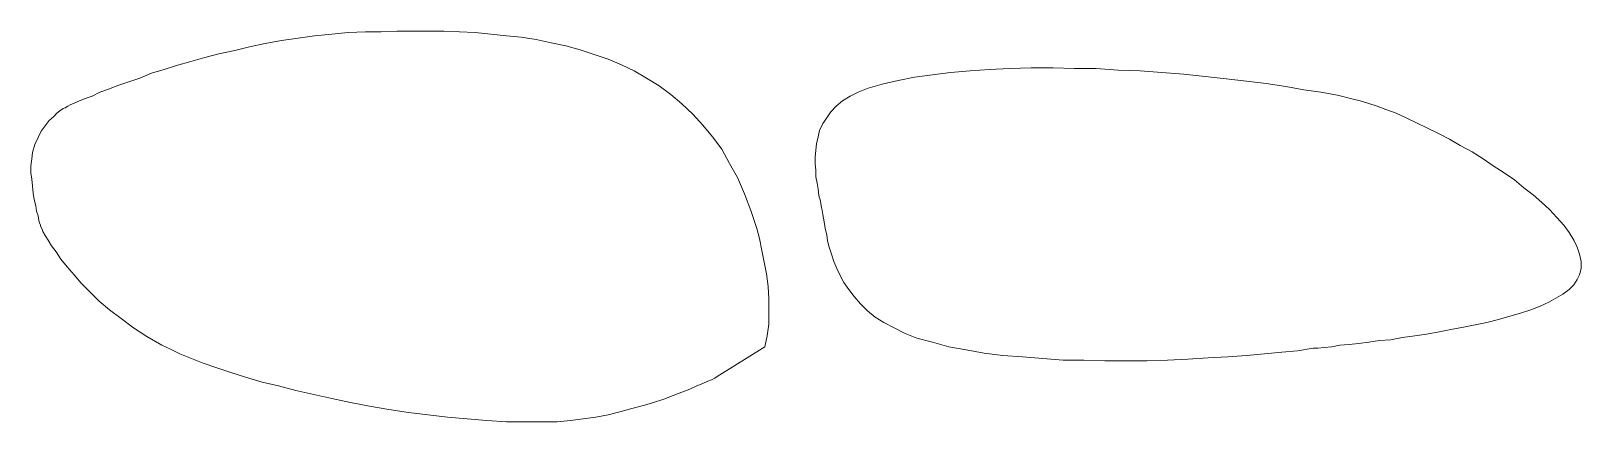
# Model space of a CAD drawing. Header units: millimetres. Extents: x -108 to 108, y -75 to 75.
# Drawn here: x -11.56 to 15.21, y 64.61 to 71.36 of the extents above; entities that cross this region are included whole.
import ezdxf

# ---------------------------------------------------------------- set-up
doc = ezdxf.new("R2010")
doc.units = ezdxf.units.MM
doc.header["$MEASUREMENT"] = 0
doc.layers.add('Layer 1', color=7, linetype='Continuous')

msp = doc.modelspace()

# ---------------------------------------------------------------- linework, layer by layer
at = {"layer": 'Layer 1', "lineweight": 9}
for points, knots in [([(1.1157, 65.9076), (1.1157, 65.9076), (1.1577, 66.0971), (1.1577, 66.0971), (1.1577, 66.0971), (1.1577, 66.0971), (1.1844, 66.3), (1.1844, 66.3), (1.1844, 66.3), (1.1844, 66.3), (1.1844, 66.5162), (1.1844, 66.5162), (1.1844, 66.5162), (1.1844, 66.5162), (1.1844, 66.7326), (1.1844, 66.7326), (1.1844, 66.7326), (1.1844, 66.7326), (1.1711, 66.9491), (1.1711, 66.9491), (1.1711, 66.9491), (1.1711, 66.9491), (1.1425, 67.1655), (1.1425, 67.1655), (1.1425, 67.1655), (1.1425, 67.1655), (1.1024, 67.3684), (1.1024, 67.3684), (1.1024, 67.3684), (1.1024, 67.3684), (1.0623, 67.5712), (1.0623, 67.5712), (1.0623, 67.5712), (1.0623, 67.5712), (1.0222, 67.7741), (1.0222, 67.7741), (1.0222, 67.7741), (1.0222, 67.7741), (0.9802, 67.9499), (0.9802, 67.9499), (0.9802, 67.9499), (0.9802, 67.9499), (0.9802, 67.9499), (0.9802, 67.9499), (0.9802, 67.9499), (0.9802, 67.9499), (0.9802, 67.9499), (0.9802, 67.9499), (0.9802, 67.9499), (0.9802, 67.9499), (0.8733, 68.261), (0.8733, 68.261), (0.8733, 68.261), (0.8733, 68.261), (0.7646, 68.545), (0.7646, 68.545), (0.7646, 68.545), (0.7646, 68.545), (0.6424, 68.8292), (0.6424, 68.8292), (0.6424, 68.8292), (0.6424, 68.8292), (0.5069, 69.0725), (0.5069, 69.0725), (0.5069, 69.0725), (0.5069, 69.0725), (0.3714, 69.316), (0.3714, 69.316), (0.3714, 69.316), (0.3714, 69.316), (0.2092, 69.5325), (0.2092, 69.5325), (0.2092, 69.5325), (0.2092, 69.5325), (0.0469, 69.7353), (0.0469, 69.7353), (0.0469, 69.7353), (0.0469, 69.7353), (-0.1286, 69.9247), (-0.1286, 69.9247), (-0.1286, 69.9247), (-0.1286, 69.9247), (-0.3176, 70.1004), (-0.3176, 70.1004), (-0.3176, 70.1004), (-0.3176, 70.1004), (-0.5065, 70.2627), (-0.5065, 70.2627), (-0.5065, 70.2627), (-0.5065, 70.2627), (-0.7088, 70.4115), (-0.7088, 70.4115), (-0.7088, 70.4115), (-0.7088, 70.4115), (-0.9264, 70.5468), (-0.9264, 70.5468), (-0.9264, 70.5468), (-0.9264, 70.5468), (-1.1421, 70.6684), (-1.1421, 70.6684), (-1.1421, 70.6684), (-1.1421, 70.6684), (-1.3596, 70.7766), (-1.3596, 70.7766), (-1.3596, 70.7766), (-1.3596, 70.7766), (-1.5887, 70.8713), (-1.5887, 70.8713), (-1.5887, 70.8713), (-1.5887, 70.8713), (-1.833, 70.9526), (-1.833, 70.9526), (-1.833, 70.9526), (-1.833, 70.9526), (-2.0753, 71.0337), (-2.0753, 71.0337), (-2.0753, 71.0337), (-2.0753, 71.0337), (-2.3196, 71.1013), (-2.3196, 71.1013), (-2.3196, 71.1013), (-2.3196, 71.1013), (-2.5754, 71.1555), (-2.5754, 71.1555), (-2.5754, 71.1555), (-2.5754, 71.1555), (-2.833, 71.2095), (-2.833, 71.2095), (-2.833, 71.2095), (-2.833, 71.2095), (-3.0907, 71.2501), (-3.0907, 71.2501), (-3.0907, 71.2501), (-3.0907, 71.2501), (-3.3464, 71.277), (-3.3464, 71.277), (-3.3464, 71.277), (-3.3464, 71.277), (-3.6174, 71.3041), (-3.6174, 71.3041), (-3.6174, 71.3041), (-3.6174, 71.3041), (-3.8885, 71.3313), (-3.8885, 71.3313), (-3.8885, 71.3313), (-3.8885, 71.3313), (-4.1595, 71.3448), (-4.1595, 71.3448), (-4.1595, 71.3448), (-4.1595, 71.3448), (-4.4286, 71.3584), (-4.4286, 71.3584), (-4.4286, 71.3584), (-4.4286, 71.3584), (-4.6996, 71.3584), (-4.6996, 71.3584), (-4.6996, 71.3584), (-4.6996, 71.3584), (-4.9706, 71.3584), (-4.9706, 71.3584), (-4.9706, 71.3584), (-4.9706, 71.3584), (-5.2397, 71.3584), (-5.2397, 71.3584), (-5.2397, 71.3584), (-5.2397, 71.3584), (-5.5107, 71.3448), (-5.5107, 71.3448), (-5.5107, 71.3448), (-5.5107, 71.3448), (-5.7817, 71.3448), (-5.7817, 71.3448), (-5.7817, 71.3448), (-5.7817, 71.3448), (-5.7817, 71.3448), (-5.7817, 71.3448), (-5.7817, 71.3448), (-5.7817, 71.3448), (-5.7817, 71.3448), (-5.7817, 71.3448), (-5.7817, 71.3448), (-5.7817, 71.3448), (-6.0795, 71.3313), (-6.0795, 71.3313), (-6.0795, 71.3313), (-6.0795, 71.3313), (-6.3638, 71.3041), (-6.3638, 71.3041), (-6.3638, 71.3041), (-6.3638, 71.3041), (-6.6616, 71.277), (-6.6616, 71.277), (-6.6616, 71.277), (-6.6616, 71.277), (-6.944, 71.2366), (-6.944, 71.2366), (-6.944, 71.2366), (-6.944, 71.2366), (-7.2284, 71.1959), (-7.2284, 71.1959), (-7.2284, 71.1959), (-7.2284, 71.1959), (-7.5128, 71.1419), (-7.5128, 71.1419), (-7.5128, 71.1419), (-7.5128, 71.1419), (-7.7838, 71.0877), (-7.7838, 71.0877), (-7.7838, 71.0877), (-7.7838, 71.0877), (-8.0395, 71.0202), (-8.0395, 71.0202), (-8.0395, 71.0202), (-8.0395, 71.0202), (-8.3105, 70.966), (-8.3105, 70.966), (-8.3105, 70.966), (-8.3105, 70.966), (-8.5548, 70.8984), (-8.5548, 70.8984), (-8.5548, 70.8984), (-8.5548, 70.8984), (-8.7972, 70.8308), (-8.7972, 70.8308), (-8.7972, 70.8308), (-8.7972, 70.8308), (-9.0415, 70.7631), (-9.0415, 70.7631), (-9.0415, 70.7631), (-9.0415, 70.7631), (-9.2572, 70.6955), (-9.2572, 70.6955), (-9.2572, 70.6955), (-9.2572, 70.6955), (-9.4747, 70.628), (-9.4747, 70.628), (-9.4747, 70.628), (-9.4747, 70.628), (-9.6771, 70.5468), (-9.6771, 70.5468), (-9.6771, 70.5468), (-9.6771, 70.5468), (-9.866, 70.4791), (-9.866, 70.4791), (-9.866, 70.4791), (-9.866, 70.4791), (-10.0416, 70.4251), (-10.0416, 70.4251), (-10.0416, 70.4251), (-10.0416, 70.4251), (-10.2172, 70.3573), (-10.2172, 70.3573), (-10.2172, 70.3573), (-10.2172, 70.3573), (-10.366, 70.3033), (-10.366, 70.3033), (-10.366, 70.3033), (-10.366, 70.3033), (-10.5015, 70.2357), (-10.5015, 70.2357), (-10.5015, 70.2357), (-10.5015, 70.2357), (-10.6237, 70.1951), (-10.6237, 70.1951), (-10.6237, 70.1951), (-10.6237, 70.1951), (-10.7191, 70.1544), (-10.7191, 70.1544), (-10.7191, 70.1544), (-10.7191, 70.1544), (-10.8126, 70.114), (-10.8126, 70.114), (-10.8126, 70.114), (-10.8126, 70.114), (-10.8813, 70.0869), (-10.8813, 70.0869), (-10.8813, 70.0869), (-10.8813, 70.0869), (-10.9214, 70.0598), (-10.9214, 70.0598), (-10.9214, 70.0598), (-10.9214, 70.0598), (-10.9481, 70.0462), (-10.9481, 70.0462), (-10.9481, 70.0462), (-10.9481, 70.0462), (-10.9615, 70.0329), (-10.9615, 70.0329), (-10.9615, 70.0329), (-10.9615, 70.0329), (-10.9615, 70.0329), (-10.9615, 70.0329), (-10.9615, 70.0329), (-10.9615, 70.0329), (-10.9615, 70.0329), (-10.9615, 70.0329), (-10.9615, 70.0329), (-10.9615, 70.0329), (-10.9749, 70.0329), (-10.9749, 70.0329), (-10.9749, 70.0329), (-10.9749, 70.0329), (-11.0016, 70.0193), (-11.0016, 70.0193), (-11.0016, 70.0193), (-11.0016, 70.0193), (-11.0569, 69.9787), (-11.0569, 69.9787), (-11.0569, 69.9787), (-11.0569, 69.9787), (-11.1104, 69.9382), (-11.1104, 69.9382), (-11.1104, 69.9382), (-11.1104, 69.9382), (-11.1638, 69.884), (-11.1638, 69.884), (-11.1638, 69.884), (-11.1638, 69.884), (-11.2459, 69.8164), (-11.2459, 69.8164), (-11.2459, 69.8164), (-11.2459, 69.8164), (-11.3127, 69.7218), (-11.3127, 69.7218), (-11.3127, 69.7218), (-11.3127, 69.7218), (-11.3814, 69.6271), (-11.3814, 69.6271), (-11.3814, 69.6271), (-11.3814, 69.6271), (-11.4348, 69.5189), (-11.4348, 69.5189), (-11.4348, 69.5189), (-11.4348, 69.5189), (-11.4883, 69.3971), (-11.4883, 69.3971), (-11.4883, 69.3971), (-11.4883, 69.3971), (-11.5302, 69.2618), (-11.5302, 69.2618), (-11.5302, 69.2618), (-11.5302, 69.2618), (-11.5302, 69.2618), (-11.5302, 69.2618), (-11.5302, 69.2618), (-11.5302, 69.2618), (-11.5436, 69.1536), (-11.5436, 69.1536), (-11.5436, 69.1536), (-11.5436, 69.1536), (-11.557, 69.032), (-11.557, 69.032), (-11.557, 69.032), (-11.557, 69.032), (-11.557, 68.9103), (-11.557, 68.9103), (-11.557, 68.9103), (-11.557, 68.9103), (-11.5436, 68.8021), (-11.5436, 68.8021), (-11.5436, 68.8021), (-11.5436, 68.8021), (-11.5302, 68.6803), (-11.5302, 68.6803), (-11.5302, 68.6803), (-11.5302, 68.6803), (-11.5169, 68.5585), (-11.5169, 68.5585), (-11.5169, 68.5585), (-11.5169, 68.5585), (-11.5035, 68.4503), (-11.5035, 68.4503), (-11.5035, 68.4503), (-11.5035, 68.4503), (-11.4749, 68.3421), (-11.4749, 68.3421), (-11.4749, 68.3421), (-11.4749, 68.3421), (-11.4615, 68.2474), (-11.4615, 68.2474), (-11.4615, 68.2474), (-11.4615, 68.2474), (-11.4348, 68.1663), (-11.4348, 68.1663), (-11.4348, 68.1663), (-11.4348, 68.1663), (-11.4215, 68.0852), (-11.4215, 68.0852), (-11.4215, 68.0852), (-11.4215, 68.0852), (-11.4081, 68.0446), (-11.4081, 68.0446), (-11.4081, 68.0446), (-11.4081, 68.0446), (-11.3947, 68.0041), (-11.3947, 68.0041), (-11.3947, 68.0041), (-11.3947, 68.0041), (-11.3947, 67.9905), (-11.3947, 67.9905), (-11.3947, 67.9905), (-11.3947, 67.9905), (-11.3947, 67.9905), (-11.3947, 67.9905), (-11.3947, 67.9905), (-11.3947, 67.9905), (-11.3947, 67.9905), (-11.3947, 67.9905), (-11.3947, 67.9905), (-11.3947, 67.9905), (-11.3947, 67.9905), (-11.3947, 67.9905), (-11.3947, 67.9905), (-11.3947, 67.9905), (-11.368, 67.9499), (-11.368, 67.9499), (-11.368, 67.9499), (-11.368, 67.9499), (-11.3547, 67.8959), (-11.3547, 67.8959), (-11.3547, 67.8959), (-11.3547, 67.8959), (-11.3127, 67.8281), (-11.3127, 67.8281), (-11.3127, 67.8281), (-11.3127, 67.8281), (-11.2592, 67.747), (-11.2592, 67.747), (-11.2592, 67.747), (-11.2592, 67.747), (-11.2058, 67.6524), (-11.2058, 67.6524), (-11.2058, 67.6524), (-11.2058, 67.6524), (-11.1237, 67.5441), (-11.1237, 67.5441), (-11.1237, 67.5441), (-11.1237, 67.5441), (-11.0436, 67.4224), (-11.0436, 67.4224), (-11.0436, 67.4224), (-11.0436, 67.4224), (-10.9348, 67.2872), (-10.9348, 67.2872), (-10.9348, 67.2872), (-10.9348, 67.2872), (-10.8126, 67.1519), (-10.8126, 67.1519), (-10.8126, 67.1519), (-10.8126, 67.1519), (-10.6905, 67.0033), (-10.6905, 67.0033), (-10.6905, 67.0033), (-10.6905, 67.0033), (-10.5416, 66.8544), (-10.5416, 66.8544), (-10.5416, 66.8544), (-10.5416, 66.8544), (-10.3794, 66.6922), (-10.3794, 66.6922), (-10.3794, 66.6922), (-10.3794, 66.6922), (-10.2038, 66.5433), (-10.2038, 66.5433), (-10.2038, 66.5433), (-10.2038, 66.5433), (-10.0015, 66.3946), (-10.0015, 66.3946), (-10.0015, 66.3946), (-10.0015, 66.3946), (-9.7858, 66.2322), (-9.7858, 66.2322), (-9.7858, 66.2322), (-9.7858, 66.2322), (-9.5549, 66.0835), (-9.5549, 66.0835), (-9.5549, 66.0835), (-9.5549, 66.0835), (-9.2973, 65.9347), (-9.2973, 65.9347), (-9.2973, 65.9347), (-9.2973, 65.9347), (-9.2973, 65.9347), (-9.2973, 65.9347), (-9.2973, 65.9347), (-9.2973, 65.9347), (-9.1484, 65.8671), (-9.1484, 65.8671), (-9.1484, 65.8671), (-9.1484, 65.8671), (-8.9862, 65.786), (-8.9862, 65.786), (-8.9862, 65.786), (-8.9862, 65.786), (-8.7839, 65.7047), (-8.7839, 65.7047), (-8.7839, 65.7047), (-8.7839, 65.7047), (-8.5816, 65.6236), (-8.5816, 65.6236), (-8.5816, 65.6236), (-8.5816, 65.6236), (-8.3506, 65.5425), (-8.3506, 65.5425), (-8.3506, 65.5425), (-8.3506, 65.5425), (-8.1082, 65.4613), (-8.1082, 65.4613), (-8.1082, 65.4613), (-8.1082, 65.4613), (-7.8506, 65.3802), (-7.8506, 65.3802), (-7.8506, 65.3802), (-7.8506, 65.3802), (-7.5662, 65.2989), (-7.5662, 65.2989), (-7.5662, 65.2989), (-7.5662, 65.2989), (-7.2837, 65.2314), (-7.2837, 65.2314), (-7.2837, 65.2314), (-7.2837, 65.2314), (-6.986, 65.1503), (-6.986, 65.1503), (-6.986, 65.1503), (-6.986, 65.1503), (-6.6749, 65.0827), (-6.6749, 65.0827), (-6.6749, 65.0827), (-6.6749, 65.0827), (-6.3638, 65.0149), (-6.3638, 65.0149), (-6.3638, 65.0149), (-6.3638, 65.0149), (-6.0394, 64.9474), (-6.0394, 64.9474), (-6.0394, 64.9474), (-6.0394, 64.9474), (-5.713, 64.8798), (-5.713, 64.8798), (-5.713, 64.8798), (-5.713, 64.8798), (-5.3752, 64.8256), (-5.3752, 64.8256), (-5.3752, 64.8256), (-5.3752, 64.8256), (-5.0374, 64.7716), (-5.0374, 64.7716), (-5.0374, 64.7716), (-5.0374, 64.7716), (-4.6996, 64.731), (-4.6996, 64.731), (-4.6996, 64.731), (-4.6996, 64.731), (-4.3618, 64.6903), (-4.3618, 64.6903), (-4.3618, 64.6903), (-4.3618, 64.6903), (-4.024, 64.6634), (-4.024, 64.6634), (-4.024, 64.6634), (-4.024, 64.6634), (-3.6842, 64.6363), (-3.6842, 64.6363), (-3.6842, 64.6363), (-3.6842, 64.6363), (-3.3464, 64.6092), (-3.3464, 64.6092), (-3.3464, 64.6092), (-3.3464, 64.6092), (-3.022, 64.6092), (-3.022, 64.6092), (-3.022, 64.6092), (-3.022, 64.6092), (-2.6975, 64.6092), (-2.6975, 64.6092), (-2.6975, 64.6092), (-2.6975, 64.6092), (-2.6975, 64.6092), (-2.6975, 64.6092), (-2.6975, 64.6092), (-2.6975, 64.6092), (-2.6975, 64.6092), (-2.6975, 64.6092), (-2.6975, 64.6092), (-2.6975, 64.6092), (-2.4685, 64.6092), (-2.4685, 64.6092), (-2.4685, 64.6092), (-2.4685, 64.6092), (-2.2376, 64.6363), (-2.2376, 64.6363), (-2.2376, 64.6363), (-2.2376, 64.6363), (-2.0219, 64.6634), (-2.0219, 64.6634), (-2.0219, 64.6634), (-2.0219, 64.6634), (-1.8043, 64.6903), (-1.8043, 64.6903), (-1.8043, 64.6903), (-1.8043, 64.6903), (-1.5887, 64.731), (-1.5887, 64.731), (-1.5887, 64.731), (-1.5887, 64.731), (-1.3864, 64.7852), (-1.3864, 64.7852), (-1.3864, 64.7852), (-1.3864, 64.7852), (-1.1821, 64.8392), (-1.1821, 64.8392), (-1.1821, 64.8392), (-1.1821, 64.8392), (-0.9798, 64.8932), (-0.9798, 64.8932), (-0.9798, 64.8932), (-0.9798, 64.8932), (-0.8043, 64.9474), (-0.8043, 64.9474), (-0.8043, 64.9474), (-0.8043, 64.9474), (-0.6287, 65.0014), (-0.6287, 65.0014), (-0.6287, 65.0014), (-0.6287, 65.0014), (-0.4664, 65.0691), (-0.4664, 65.0691), (-0.4664, 65.0691), (-0.4664, 65.0691), (-0.3176, 65.1232), (-0.3176, 65.1232), (-0.3176, 65.1232), (-0.3176, 65.1232), (-0.1821, 65.1774), (-0.1821, 65.1774), (-0.1821, 65.1774), (-0.1821, 65.1774), (-0.0599, 65.2314), (-0.0599, 65.2314), (-0.0599, 65.2314), (-0.0599, 65.2314), (0.0469, 65.272), (0.0469, 65.272), (0.0469, 65.272), (0.0469, 65.272), (0.129, 65.3125), (0.129, 65.3125), (0.129, 65.3125), (0.129, 65.3125), (0.1958, 65.3396), (0.1958, 65.3396), (0.1958, 65.3396), (0.1958, 65.3396), (0.2512, 65.3667), (0.2512, 65.3667), (0.2512, 65.3667), (0.2512, 65.3667), (0.2912, 65.3938), (0.2912, 65.3938), (0.2912, 65.3938), (0.2912, 65.3938), (0.2912, 65.3938), (0.2912, 65.3938), (0.2912, 65.3938), (0.2912, 65.3938), (1.1157, 65.9076), (1.1157, 65.9076), (1.1157, 65.9076), (1.1157, 65.9076), (1.1157, 65.9076), (1.1157, 65.9076)], [0, 0, 0, 0, 0.0059172, 0.0059172, 0.0059172, 0.0059172, 0.0118343, 0.0118343, 0.0118343, 0.0118343, 0.0177515, 0.0177515, 0.0177515, 0.0177515, 0.0236686, 0.0236686, 0.0236686, 0.0236686, 0.0295858, 0.0295858, 0.0295858, 0.0295858, 0.035503, 0.035503, 0.035503, 0.035503, 0.0414201, 0.0414201, 0.0414201, 0.0414201, 0.0473373, 0.0473373, 0.0473373, 0.0473373, 0.0532544, 0.0532544, 0.0532544, 0.0532544, 0.0591716, 0.0591716, 0.0591716, 0.0591716, 0.0650888, 0.0650888, 0.0650888, 0.0650888, 0.0710059, 0.0710059, 0.0710059, 0.0710059, 0.0769231, 0.0769231, 0.0769231, 0.0769231, 0.0828402, 0.0828402, 0.0828402, 0.0828402, 0.0887574, 0.0887574, 0.0887574, 0.0887574, 0.0946746, 0.0946746, 0.0946746, 0.0946746, 0.1005917, 0.1005917, 0.1005917, 0.1005917, 0.1065089, 0.1065089, 0.1065089, 0.1065089, 0.112426, 0.112426, 0.112426, 0.112426, 0.1183432, 0.1183432, 0.1183432, 0.1183432, 0.1242604, 0.1242604, 0.1242604, 0.1242604, 0.1301775, 0.1301775, 0.1301775, 0.1301775, 0.1360947, 0.1360947, 0.1360947, 0.1360947, 0.1420118, 0.1420118, 0.1420118, 0.1420118, 0.147929, 0.147929, 0.147929, 0.147929, 0.1538462, 0.1538462, 0.1538462, 0.1538462, 0.1597633, 0.1597633, 0.1597633, 0.1597633, 0.1656805, 0.1656805, 0.1656805, 0.1656805, 0.1715976, 0.1715976, 0.1715976, 0.1715976, 0.1775148, 0.1775148, 0.1775148, 0.1775148, 0.183432, 0.183432, 0.183432, 0.183432, 0.1893491, 0.1893491, 0.1893491, 0.1893491, 0.1952663, 0.1952663, 0.1952663, 0.1952663, 0.2011834, 0.2011834, 0.2011834, 0.2011834, 0.2071006, 0.2071006, 0.2071006, 0.2071006, 0.2130178, 0.2130178, 0.2130178, 0.2130178, 0.2189349, 0.2189349, 0.2189349, 0.2189349, 0.2248521, 0.2248521, 0.2248521, 0.2248521, 0.2307692, 0.2307692, 0.2307692, 0.2307692, 0.2366864, 0.2366864, 0.2366864, 0.2366864, 0.2426036, 0.2426036, 0.2426036, 0.2426036, 0.2485207, 0.2485207, 0.2485207, 0.2485207, 0.2544379, 0.2544379, 0.2544379, 0.2544379, 0.260355, 0.260355, 0.260355, 0.260355, 0.2662722, 0.2662722, 0.2662722, 0.2662722, 0.2721893, 0.2721893, 0.2721893, 0.2721893, 0.2781065, 0.2781065, 0.2781065, 0.2781065, 0.2840237, 0.2840237, 0.2840237, 0.2840237, 0.2899408, 0.2899408, 0.2899408, 0.2899408, 0.295858, 0.295858, 0.295858, 0.295858, 0.3017751, 0.3017751, 0.3017751, 0.3017751, 0.3076923, 0.3076923, 0.3076923, 0.3076923, 0.3136095, 0.3136095, 0.3136095, 0.3136095, 0.3195266, 0.3195266, 0.3195266, 0.3195266, 0.3254438, 0.3254438, 0.3254438, 0.3254438, 0.3313609, 0.3313609, 0.3313609, 0.3313609, 0.3372781, 0.3372781, 0.3372781, 0.3372781, 0.3431953, 0.3431953, 0.3431953, 0.3431953, 0.3491124, 0.3491124, 0.3491124, 0.3491124, 0.3550296, 0.3550296, 0.3550296, 0.3550296, 0.3609467, 0.3609467, 0.3609467, 0.3609467, 0.3668639, 0.3668639, 0.3668639, 0.3668639, 0.3727811, 0.3727811, 0.3727811, 0.3727811, 0.3786982, 0.3786982, 0.3786982, 0.3786982, 0.3846154, 0.3846154, 0.3846154, 0.3846154, 0.3905325, 0.3905325, 0.3905325, 0.3905325, 0.3964497, 0.3964497, 0.3964497, 0.3964497, 0.4023669, 0.4023669, 0.4023669, 0.4023669, 0.408284, 0.408284, 0.408284, 0.408284, 0.4142012, 0.4142012, 0.4142012, 0.4142012, 0.4201183, 0.4201183, 0.4201183, 0.4201183, 0.4260355, 0.4260355, 0.4260355, 0.4260355, 0.4319527, 0.4319527, 0.4319527, 0.4319527, 0.4378698, 0.4378698, 0.4378698, 0.4378698, 0.443787, 0.443787, 0.443787, 0.443787, 0.4497041, 0.4497041, 0.4497041, 0.4497041, 0.4556213, 0.4556213, 0.4556213, 0.4556213, 0.4615385, 0.4615385, 0.4615385, 0.4615385, 0.4674556, 0.4674556, 0.4674556, 0.4674556, 0.4733728, 0.4733728, 0.4733728, 0.4733728, 0.4792899, 0.4792899, 0.4792899, 0.4792899, 0.4852071, 0.4852071, 0.4852071, 0.4852071, 0.4911243, 0.4911243, 0.4911243, 0.4911243, 0.4970414, 0.4970414, 0.4970414, 0.4970414, 0.5029586, 0.5029586, 0.5029586, 0.5029586, 0.5088757, 0.5088757, 0.5088757, 0.5088757, 0.5147929, 0.5147929, 0.5147929, 0.5147929, 0.5207101, 0.5207101, 0.5207101, 0.5207101, 0.5266272, 0.5266272, 0.5266272, 0.5266272, 0.5325444, 0.5325444, 0.5325444, 0.5325444, 0.5384615, 0.5384615, 0.5384615, 0.5384615, 0.5443787, 0.5443787, 0.5443787, 0.5443787, 0.5502959, 0.5502959, 0.5502959, 0.5502959, 0.556213, 0.556213, 0.556213, 0.556213, 0.5621302, 0.5621302, 0.5621302, 0.5621302, 0.5680473, 0.5680473, 0.5680473, 0.5680473, 0.5739645, 0.5739645, 0.5739645, 0.5739645, 0.5798817, 0.5798817, 0.5798817, 0.5798817, 0.5857988, 0.5857988, 0.5857988, 0.5857988, 0.591716, 0.591716, 0.591716, 0.591716, 0.5976331, 0.5976331, 0.5976331, 0.5976331, 0.6035503, 0.6035503, 0.6035503, 0.6035503, 0.6094675, 0.6094675, 0.6094675, 0.6094675, 0.6153846, 0.6153846, 0.6153846, 0.6153846, 0.6213018, 0.6213018, 0.6213018, 0.6213018, 0.6272189, 0.6272189, 0.6272189, 0.6272189, 0.6331361, 0.6331361, 0.6331361, 0.6331361, 0.6390533, 0.6390533, 0.6390533, 0.6390533, 0.6449704, 0.6449704, 0.6449704, 0.6449704, 0.6508876, 0.6508876, 0.6508876, 0.6508876, 0.6568047, 0.6568047, 0.6568047, 0.6568047, 0.6627219, 0.6627219, 0.6627219, 0.6627219, 0.6686391, 0.6686391, 0.6686391, 0.6686391, 0.6745562, 0.6745562, 0.6745562, 0.6745562, 0.6804734, 0.6804734, 0.6804734, 0.6804734, 0.6863905, 0.6863905, 0.6863905, 0.6863905, 0.6923077, 0.6923077, 0.6923077, 0.6923077, 0.6982249, 0.6982249, 0.6982249, 0.6982249, 0.704142, 0.704142, 0.704142, 0.704142, 0.7100592, 0.7100592, 0.7100592, 0.7100592, 0.7159763, 0.7159763, 0.7159763, 0.7159763, 0.7218935, 0.7218935, 0.7218935, 0.7218935, 0.7278107, 0.7278107, 0.7278107, 0.7278107, 0.7337278, 0.7337278, 0.7337278, 0.7337278, 0.739645, 0.739645, 0.739645, 0.739645, 0.7455621, 0.7455621, 0.7455621, 0.7455621, 0.7514793, 0.7514793, 0.7514793, 0.7514793, 0.7573964, 0.7573964, 0.7573964, 0.7573964, 0.7633136, 0.7633136, 0.7633136, 0.7633136, 0.7692308, 0.7692308, 0.7692308, 0.7692308, 0.7751479, 0.7751479, 0.7751479, 0.7751479, 0.7810651, 0.7810651, 0.7810651, 0.7810651, 0.7869822, 0.7869822, 0.7869822, 0.7869822, 0.7928994, 0.7928994, 0.7928994, 0.7928994, 0.7988166, 0.7988166, 0.7988166, 0.7988166, 0.8047337, 0.8047337, 0.8047337, 0.8047337, 0.8106509, 0.8106509, 0.8106509, 0.8106509, 0.816568, 0.816568, 0.816568, 0.816568, 0.8224852, 0.8224852, 0.8224852, 0.8224852, 0.8284024, 0.8284024, 0.8284024, 0.8284024, 0.8343195, 0.8343195, 0.8343195, 0.8343195, 0.8402367, 0.8402367, 0.8402367, 0.8402367, 0.8461538, 0.8461538, 0.8461538, 0.8461538, 0.852071, 0.852071, 0.852071, 0.852071, 0.8579882, 0.8579882, 0.8579882, 0.8579882, 0.8639053, 0.8639053, 0.8639053, 0.8639053, 0.8698225, 0.8698225, 0.8698225, 0.8698225, 0.8757396, 0.8757396, 0.8757396, 0.8757396, 0.8816568, 0.8816568, 0.8816568, 0.8816568, 0.887574, 0.887574, 0.887574, 0.887574, 0.8934911, 0.8934911, 0.8934911, 0.8934911, 0.8994083, 0.8994083, 0.8994083, 0.8994083, 0.9053254, 0.9053254, 0.9053254, 0.9053254, 0.9112426, 0.9112426, 0.9112426, 0.9112426, 0.9171598, 0.9171598, 0.9171598, 0.9171598, 0.9230769, 0.9230769, 0.9230769, 0.9230769, 0.9289941, 0.9289941, 0.9289941, 0.9289941, 0.9349112, 0.9349112, 0.9349112, 0.9349112, 0.9408284, 0.9408284, 0.9408284, 0.9408284, 0.9467456, 0.9467456, 0.9467456, 0.9467456, 0.9526627, 0.9526627, 0.9526627, 0.9526627, 0.9585799, 0.9585799, 0.9585799, 0.9585799, 0.964497, 0.964497, 0.964497, 0.964497, 0.9704142, 0.9704142, 0.9704142, 0.9704142, 0.9763314, 0.9763314, 0.9763314, 0.9763314, 0.9822485, 0.9822485, 0.9822485, 0.9822485, 0.9881657, 0.9881657, 0.9881657, 0.9881657, 1, 1, 1, 1]), ([(11.273, 70.1815), (11.273, 70.1815), (11.0039, 70.2491), (11.0039, 70.2491), (11.0039, 70.2491), (11.0039, 70.2491), (10.7195, 70.3033), (10.7195, 70.3033), (10.7195, 70.3033), (10.7195, 70.3033), (10.4218, 70.344), (10.4218, 70.344), (10.4218, 70.344), (10.4218, 70.344), (10.1107, 70.398), (10.1107, 70.398), (10.1107, 70.398), (10.1107, 70.398), (9.7729, 70.452), (9.7729, 70.452), (9.7729, 70.452), (9.7729, 70.452), (9.4351, 70.4926), (9.4351, 70.4926), (9.4351, 70.4926), (9.4351, 70.4926), (9.082, 70.5333), (9.082, 70.5333), (9.082, 70.5333), (9.082, 70.5333), (8.7174, 70.5738), (8.7174, 70.5738), (8.7174, 70.5738), (8.7174, 70.5738), (8.3529, 70.6144), (8.3529, 70.6144), (8.3529, 70.6144), (8.3529, 70.6144), (7.9731, 70.6415), (7.9731, 70.6415), (7.9731, 70.6415), (7.9731, 70.6415), (7.5952, 70.6684), (7.5952, 70.6684), (7.5952, 70.6684), (7.5952, 70.6684), (7.2154, 70.682), (7.2154, 70.682), (7.2154, 70.682), (7.2154, 70.682), (6.8375, 70.7091), (6.8375, 70.7091), (6.8375, 70.7091), (6.8375, 70.7091), (6.4577, 70.7091), (6.4577, 70.7091), (6.4577, 70.7091), (6.4577, 70.7091), (6.0932, 70.7226), (6.0932, 70.7226), (6.0932, 70.7226), (6.0932, 70.7226), (5.7153, 70.7226), (5.7153, 70.7226), (5.7153, 70.7226), (5.7153, 70.7226), (5.3489, 70.7091), (5.3489, 70.7091), (5.3489, 70.7091), (5.3489, 70.7091), (4.9977, 70.6955), (4.9977, 70.6955), (4.9977, 70.6955), (4.9977, 70.6955), (4.6599, 70.6684), (4.6599, 70.6684), (4.6599, 70.6684), (4.6599, 70.6684), (4.3221, 70.6415), (4.3221, 70.6415), (4.3221, 70.6415), (4.3221, 70.6415), (4.011, 70.6009), (4.011, 70.6009), (4.011, 70.6009), (4.011, 70.6009), (3.6999, 70.5602), (3.6999, 70.5602), (3.6999, 70.5602), (3.6999, 70.5602), (3.4155, 70.5062), (3.4155, 70.5062), (3.4155, 70.5062), (3.4155, 70.5062), (3.1445, 70.4386), (3.1445, 70.4386), (3.1445, 70.4386), (3.1445, 70.4386), (2.9021, 70.3709), (2.9021, 70.3709), (2.9021, 70.3709), (2.9021, 70.3709), (2.9021, 70.3709), (2.9021, 70.3709), (2.9021, 70.3709), (2.9021, 70.3709), (2.7265, 70.3033), (2.7265, 70.3033), (2.7265, 70.3033), (2.7265, 70.3033), (2.591, 70.2357), (2.591, 70.2357), (2.591, 70.2357), (2.591, 70.2357), (2.4555, 70.1544), (2.4555, 70.1544), (2.4555, 70.1544), (2.4555, 70.1544), (2.3467, 70.0598), (2.3467, 70.0598), (2.3467, 70.0598), (2.3467, 70.0598), (2.2532, 69.9651), (2.2532, 69.9651), (2.2532, 69.9651), (2.2532, 69.9651), (2.1845, 69.8569), (2.1845, 69.8569), (2.1845, 69.8569), (2.1845, 69.8569), (2.1177, 69.7622), (2.1177, 69.7622), (2.1177, 69.7622), (2.1177, 69.7622), (2.0624, 69.6407), (2.0624, 69.6407), (2.0624, 69.6407), (2.0624, 69.6407), (2.0356, 69.5325), (2.0356, 69.5325), (2.0356, 69.5325), (2.0356, 69.5325), (2.0089, 69.4107), (2.0089, 69.4107), (2.0089, 69.4107), (2.0089, 69.4107), (1.9956, 69.3025), (1.9956, 69.3025), (1.9956, 69.3025), (1.9956, 69.3025), (1.9822, 69.1807), (1.9822, 69.1807), (1.9822, 69.1807), (1.9822, 69.1807), (1.9822, 69.0725), (1.9822, 69.0725), (1.9822, 69.0725), (1.9822, 69.0725), (1.9956, 68.9507), (1.9956, 68.9507), (1.9956, 68.9507), (1.9956, 68.9507), (1.9956, 68.8425), (1.9956, 68.8425), (1.9956, 68.8425), (1.9956, 68.8425), (2.0223, 68.7343), (2.0223, 68.7343), (2.0223, 68.7343), (2.0223, 68.7343), (2.0356, 68.6263), (2.0356, 68.6263), (2.0356, 68.6263), (2.0356, 68.6263), (2.049, 68.5181), (2.049, 68.5181), (2.049, 68.5181), (2.049, 68.5181), (2.0757, 68.4234), (2.0757, 68.4234), (2.0757, 68.4234), (2.0757, 68.4234), (2.0891, 68.3421), (2.0891, 68.3421), (2.0891, 68.3421), (2.0891, 68.3421), (2.1044, 68.261), (2.1044, 68.261), (2.1044, 68.261), (2.1044, 68.261), (2.1177, 68.1934), (2.1177, 68.1934), (2.1177, 68.1934), (2.1177, 68.1934), (2.1177, 68.1934), (2.1177, 68.1934), (2.1177, 68.1934), (2.1177, 68.1934), (2.1177, 68.1934), (2.1177, 68.1934), (2.1177, 68.1934), (2.1177, 68.1934), (2.1311, 68.1257), (2.1311, 68.1257), (2.1311, 68.1257), (2.1311, 68.1257), (2.1444, 68.031), (2.1444, 68.031), (2.1444, 68.031), (2.1444, 68.031), (2.1578, 67.9499), (2.1578, 67.9499), (2.1578, 67.9499), (2.1578, 67.9499), (2.1845, 67.8417), (2.1845, 67.8417), (2.1845, 67.8417), (2.1845, 67.8417), (2.1979, 67.7335), (2.1979, 67.7335), (2.1979, 67.7335), (2.1979, 67.7335), (2.2246, 67.6253), (2.2246, 67.6253), (2.2246, 67.6253), (2.2246, 67.6253), (2.2666, 67.5037), (2.2666, 67.5037), (2.2666, 67.5037), (2.2666, 67.5037), (2.3067, 67.3819), (2.3067, 67.3819), (2.3067, 67.3819), (2.3067, 67.3819), (2.3601, 67.2601), (2.3601, 67.2601), (2.3601, 67.2601), (2.3601, 67.2601), (2.4154, 67.1384), (2.4154, 67.1384), (2.4154, 67.1384), (2.4154, 67.1384), (2.4822, 67.0166), (2.4822, 67.0166), (2.4822, 67.0166), (2.4822, 67.0166), (2.5643, 66.895), (2.5643, 66.895), (2.5643, 66.895), (2.5643, 66.895), (2.6578, 66.7733), (2.6578, 66.7733), (2.6578, 66.7733), (2.6578, 66.7733), (2.7666, 66.6515), (2.7666, 66.6515), (2.7666, 66.6515), (2.7666, 66.6515), (2.8888, 66.5297), (2.8888, 66.5297), (2.8888, 66.5297), (2.8888, 66.5297), (3.0224, 66.4215), (3.0224, 66.4215), (3.0224, 66.4215), (3.0224, 66.4215), (3.1712, 66.3269), (3.1712, 66.3269), (3.1712, 66.3269), (3.1712, 66.3269), (3.3487, 66.2322), (3.3487, 66.2322), (3.3487, 66.2322), (3.3487, 66.2322), (3.5377, 66.1375), (3.5377, 66.1375), (3.5377, 66.1375), (3.5377, 66.1375), (3.74, 66.0564), (3.74, 66.0564), (3.74, 66.0564), (3.74, 66.0564), (3.74, 66.0564), (3.74, 66.0564), (3.74, 66.0564), (3.74, 66.0564), (4.011, 65.9889), (4.011, 65.9889), (4.011, 65.9889), (4.011, 65.9889), (4.2954, 65.9076), (4.2954, 65.9076), (4.2954, 65.9076), (4.2954, 65.9076), (4.5931, 65.8536), (4.5931, 65.8536), (4.5931, 65.8536), (4.5931, 65.8536), (4.9042, 65.7995), (4.9042, 65.7995), (4.9042, 65.7995), (4.9042, 65.7995), (5.2286, 65.7589), (5.2286, 65.7589), (5.2286, 65.7589), (5.2286, 65.7589), (5.5664, 65.7318), (5.5664, 65.7318), (5.5664, 65.7318), (5.5664, 65.7318), (5.9176, 65.7047), (5.9176, 65.7047), (5.9176, 65.7047), (5.9176, 65.7047), (6.2688, 65.6778), (6.2688, 65.6778), (6.2688, 65.6778), (6.2688, 65.6778), (6.6219, 65.6778), (6.6219, 65.6778), (6.6219, 65.6778), (6.6219, 65.6778), (6.9864, 65.6642), (6.9864, 65.6642), (6.9864, 65.6642), (6.9864, 65.6642), (7.3509, 65.6642), (7.3509, 65.6642), (7.3509, 65.6642), (7.3509, 65.6642), (7.7174, 65.6642), (7.7174, 65.6642), (7.7174, 65.6642), (7.7174, 65.6642), (8.0685, 65.6778), (8.0685, 65.6778), (8.0685, 65.6778), (8.0685, 65.6778), (8.4197, 65.6913), (8.4197, 65.6913), (8.4197, 65.6913), (8.4197, 65.6913), (8.7709, 65.7182), (8.7709, 65.7182), (8.7709, 65.7182), (8.7709, 65.7182), (9.1087, 65.7318), (9.1087, 65.7318), (9.1087, 65.7318), (9.1087, 65.7318), (9.4351, 65.7589), (9.4351, 65.7589), (9.4351, 65.7589), (9.4351, 65.7589), (9.7461, 65.786), (9.7461, 65.786), (9.7461, 65.786), (9.7461, 65.786), (10.042, 65.8129), (10.042, 65.8129), (10.042, 65.8129), (10.042, 65.8129), (10.313, 65.84), (10.313, 65.84), (10.313, 65.84), (10.313, 65.84), (10.584, 65.8807), (10.584, 65.8807), (10.584, 65.8807), (10.584, 65.8807), (10.584, 65.8807), (10.584, 65.8807), (10.584, 65.8807), (10.584, 65.8807), (10.6642, 65.8807), (10.6642, 65.8807), (10.6642, 65.8807), (10.6642, 65.8807), (10.7729, 65.8942), (10.7729, 65.8942), (10.7729, 65.8942), (10.7729, 65.8942), (10.9084, 65.9076), (10.9084, 65.9076), (10.9084, 65.9076), (10.9084, 65.9076), (11.0439, 65.9347), (11.0439, 65.9347), (11.0439, 65.9347), (11.0439, 65.9347), (11.2062, 65.9482), (11.2062, 65.9482), (11.2062, 65.9482), (11.2062, 65.9482), (11.3684, 65.9618), (11.3684, 65.9618), (11.3684, 65.9618), (11.3684, 65.9618), (11.544, 65.9889), (11.544, 65.9889), (11.544, 65.9889), (11.544, 65.9889), (11.7329, 66.0158), (11.7329, 66.0158), (11.7329, 66.0158), (11.7329, 66.0158), (11.9219, 66.0293), (11.9219, 66.0293), (11.9219, 66.0293), (11.9219, 66.0293), (12.1261, 66.07), (12.1261, 66.07), (12.1261, 66.07), (12.1261, 66.07), (12.3418, 66.0971), (12.3418, 66.0971), (12.3418, 66.0971), (12.3418, 66.0971), (12.5441, 66.124), (12.5441, 66.124), (12.5441, 66.124), (12.5441, 66.124), (12.7616, 66.1646), (12.7616, 66.1646), (12.7616, 66.1646), (12.7616, 66.1646), (12.9639, 66.2053), (12.9639, 66.2053), (12.9639, 66.2053), (12.9639, 66.2053), (13.1815, 66.2458), (13.1815, 66.2458), (13.1815, 66.2458), (13.1815, 66.2458), (13.3838, 66.2864), (13.3838, 66.2864), (13.3838, 66.2864), (13.3838, 66.2864), (13.5861, 66.3269), (13.5861, 66.3269), (13.5861, 66.3269), (13.5861, 66.3269), (13.7884, 66.3811), (13.7884, 66.3811), (13.7884, 66.3811), (13.7884, 66.3811), (13.9793, 66.4351), (13.9793, 66.4351), (13.9793, 66.4351), (13.9793, 66.4351), (14.1682, 66.4893), (14.1682, 66.4893), (14.1682, 66.4893), (14.1682, 66.4893), (14.3438, 66.5433), (14.3438, 66.5433), (14.3438, 66.5433), (14.3438, 66.5433), (14.506, 66.6109), (14.506, 66.6109), (14.506, 66.6109), (14.506, 66.6109), (14.6549, 66.6786), (14.6549, 66.6786), (14.6549, 66.6786), (14.6549, 66.6786), (14.7771, 66.7462), (14.7771, 66.7462), (14.7771, 66.7462), (14.7771, 66.7462), (14.8992, 66.8137), (14.8992, 66.8137), (14.8992, 66.8137), (14.8992, 66.8137), (15.0061, 66.895), (15.0061, 66.895), (15.0061, 66.895), (15.0061, 66.895), (15.0881, 66.9762), (15.0881, 66.9762), (15.0881, 66.9762), (15.0881, 66.9762), (15.1416, 67.0708), (15.1416, 67.0708), (15.1416, 67.0708), (15.1416, 67.0708), (15.1817, 67.1519), (15.1817, 67.1519), (15.1817, 67.1519), (15.1817, 67.1519), (15.1817, 67.1519), (15.1817, 67.1519), (15.1817, 67.1519), (15.1817, 67.1519), (15.1817, 67.1519), (15.1817, 67.1519), (15.1817, 67.1519), (15.1817, 67.1519), (15.2103, 67.2601), (15.2103, 67.2601), (15.2103, 67.2601), (15.2103, 67.2601), (15.2103, 67.3819), (15.2103, 67.3819), (15.2103, 67.3819), (15.2103, 67.3819), (15.1817, 67.5037), (15.1817, 67.5037), (15.1817, 67.5037), (15.1817, 67.5037), (15.1416, 67.6253), (15.1416, 67.6253), (15.1416, 67.6253), (15.1416, 67.6253), (15.0881, 67.747), (15.0881, 67.747), (15.0881, 67.747), (15.0881, 67.747), (15.0061, 67.8823), (15.0061, 67.8823), (15.0061, 67.8823), (15.0061, 67.8823), (14.9126, 68.0041), (14.9126, 68.0041), (14.9126, 68.0041), (14.9126, 68.0041), (14.7904, 68.1392), (14.7904, 68.1392), (14.7904, 68.1392), (14.7904, 68.1392), (14.6683, 68.2745), (14.6683, 68.2745), (14.6683, 68.2745), (14.6683, 68.2745), (14.5328, 68.3963), (14.5328, 68.3963), (14.5328, 68.3963), (14.5328, 68.3963), (14.3839, 68.5314), (14.3839, 68.5314), (14.3839, 68.5314), (14.3839, 68.5314), (14.2217, 68.6532), (14.2217, 68.6532), (14.2217, 68.6532), (14.2217, 68.6532), (14.0594, 68.7885), (14.0594, 68.7885), (14.0594, 68.7885), (14.0594, 68.7885), (13.8839, 68.9103), (13.8839, 68.9103), (13.8839, 68.9103), (13.8839, 68.9103), (13.6949, 69.032), (13.6949, 69.032), (13.6949, 69.032), (13.6949, 69.032), (13.5193, 69.1536), (13.5193, 69.1536), (13.5193, 69.1536), (13.5193, 69.1536), (13.3285, 69.2754), (13.3285, 69.2754), (13.3285, 69.2754), (13.3285, 69.2754), (13.1262, 69.3836), (13.1262, 69.3836), (13.1262, 69.3836), (13.1262, 69.3836), (12.9372, 69.4918), (12.9372, 69.4918), (12.9372, 69.4918), (12.9372, 69.4918), (12.7483, 69.5865), (12.7483, 69.5865), (12.7483, 69.5865), (12.7483, 69.5865), (12.5593, 69.6811), (12.5593, 69.6811), (12.5593, 69.6811), (12.5593, 69.6811), (12.3685, 69.7758), (12.3685, 69.7758), (12.3685, 69.7758), (12.3685, 69.7758), (12.1929, 69.8569), (12.1929, 69.8569), (12.1929, 69.8569), (12.1929, 69.8569), (12.0173, 69.9382), (12.0173, 69.9382), (12.0173, 69.9382), (12.0173, 69.9382), (11.8417, 70.0058), (11.8417, 70.0058), (11.8417, 70.0058), (11.8417, 70.0058), (11.6929, 70.0598), (11.6929, 70.0598), (11.6929, 70.0598), (11.6929, 70.0598), (11.5306, 70.114), (11.5306, 70.114), (11.5306, 70.114), (11.5306, 70.114), (11.3951, 70.1544), (11.3951, 70.1544), (11.3951, 70.1544), (11.3951, 70.1544), (11.273, 70.1815), (11.273, 70.1815), (11.273, 70.1815), (11.273, 70.1815), (11.273, 70.1815), (11.273, 70.1815)], [0, 0, 0, 0, 0.0064516, 0.0064516, 0.0064516, 0.0064516, 0.0129032, 0.0129032, 0.0129032, 0.0129032, 0.0193548, 0.0193548, 0.0193548, 0.0193548, 0.0258065, 0.0258065, 0.0258065, 0.0258065, 0.0322581, 0.0322581, 0.0322581, 0.0322581, 0.0387097, 0.0387097, 0.0387097, 0.0387097, 0.0451613, 0.0451613, 0.0451613, 0.0451613, 0.0516129, 0.0516129, 0.0516129, 0.0516129, 0.0580645, 0.0580645, 0.0580645, 0.0580645, 0.0645161, 0.0645161, 0.0645161, 0.0645161, 0.0709677, 0.0709677, 0.0709677, 0.0709677, 0.0774194, 0.0774194, 0.0774194, 0.0774194, 0.083871, 0.083871, 0.083871, 0.083871, 0.0903226, 0.0903226, 0.0903226, 0.0903226, 0.0967742, 0.0967742, 0.0967742, 0.0967742, 0.1032258, 0.1032258, 0.1032258, 0.1032258, 0.1096774, 0.1096774, 0.1096774, 0.1096774, 0.116129, 0.116129, 0.116129, 0.116129, 0.1225806, 0.1225806, 0.1225806, 0.1225806, 0.1290323, 0.1290323, 0.1290323, 0.1290323, 0.1354839, 0.1354839, 0.1354839, 0.1354839, 0.1419355, 0.1419355, 0.1419355, 0.1419355, 0.1483871, 0.1483871, 0.1483871, 0.1483871, 0.1548387, 0.1548387, 0.1548387, 0.1548387, 0.1612903, 0.1612903, 0.1612903, 0.1612903, 0.1677419, 0.1677419, 0.1677419, 0.1677419, 0.1741935, 0.1741935, 0.1741935, 0.1741935, 0.1806452, 0.1806452, 0.1806452, 0.1806452, 0.1870968, 0.1870968, 0.1870968, 0.1870968, 0.1935484, 0.1935484, 0.1935484, 0.1935484, 0.2, 0.2, 0.2, 0.2, 0.2064516, 0.2064516, 0.2064516, 0.2064516, 0.2129032, 0.2129032, 0.2129032, 0.2129032, 0.2193548, 0.2193548, 0.2193548, 0.2193548, 0.2258065, 0.2258065, 0.2258065, 0.2258065, 0.2322581, 0.2322581, 0.2322581, 0.2322581, 0.2387097, 0.2387097, 0.2387097, 0.2387097, 0.2451613, 0.2451613, 0.2451613, 0.2451613, 0.2516129, 0.2516129, 0.2516129, 0.2516129, 0.2580645, 0.2580645, 0.2580645, 0.2580645, 0.2645161, 0.2645161, 0.2645161, 0.2645161, 0.2709677, 0.2709677, 0.2709677, 0.2709677, 0.2774194, 0.2774194, 0.2774194, 0.2774194, 0.283871, 0.283871, 0.283871, 0.283871, 0.2903226, 0.2903226, 0.2903226, 0.2903226, 0.2967742, 0.2967742, 0.2967742, 0.2967742, 0.3032258, 0.3032258, 0.3032258, 0.3032258, 0.3096774, 0.3096774, 0.3096774, 0.3096774, 0.316129, 0.316129, 0.316129, 0.316129, 0.3225806, 0.3225806, 0.3225806, 0.3225806, 0.3290323, 0.3290323, 0.3290323, 0.3290323, 0.3354839, 0.3354839, 0.3354839, 0.3354839, 0.3419355, 0.3419355, 0.3419355, 0.3419355, 0.3483871, 0.3483871, 0.3483871, 0.3483871, 0.3548387, 0.3548387, 0.3548387, 0.3548387, 0.3612903, 0.3612903, 0.3612903, 0.3612903, 0.3677419, 0.3677419, 0.3677419, 0.3677419, 0.3741935, 0.3741935, 0.3741935, 0.3741935, 0.3806452, 0.3806452, 0.3806452, 0.3806452, 0.3870968, 0.3870968, 0.3870968, 0.3870968, 0.3935484, 0.3935484, 0.3935484, 0.3935484, 0.4, 0.4, 0.4, 0.4, 0.4064516, 0.4064516, 0.4064516, 0.4064516, 0.4129032, 0.4129032, 0.4129032, 0.4129032, 0.4193548, 0.4193548, 0.4193548, 0.4193548, 0.4258065, 0.4258065, 0.4258065, 0.4258065, 0.4322581, 0.4322581, 0.4322581, 0.4322581, 0.4387097, 0.4387097, 0.4387097, 0.4387097, 0.4451613, 0.4451613, 0.4451613, 0.4451613, 0.4516129, 0.4516129, 0.4516129, 0.4516129, 0.4580645, 0.4580645, 0.4580645, 0.4580645, 0.4645161, 0.4645161, 0.4645161, 0.4645161, 0.4709677, 0.4709677, 0.4709677, 0.4709677, 0.4774194, 0.4774194, 0.4774194, 0.4774194, 0.483871, 0.483871, 0.483871, 0.483871, 0.4903226, 0.4903226, 0.4903226, 0.4903226, 0.4967742, 0.4967742, 0.4967742, 0.4967742, 0.5032258, 0.5032258, 0.5032258, 0.5032258, 0.5096774, 0.5096774, 0.5096774, 0.5096774, 0.516129, 0.516129, 0.516129, 0.516129, 0.5225806, 0.5225806, 0.5225806, 0.5225806, 0.5290323, 0.5290323, 0.5290323, 0.5290323, 0.5354839, 0.5354839, 0.5354839, 0.5354839, 0.5419355, 0.5419355, 0.5419355, 0.5419355, 0.5483871, 0.5483871, 0.5483871, 0.5483871, 0.5548387, 0.5548387, 0.5548387, 0.5548387, 0.5612903, 0.5612903, 0.5612903, 0.5612903, 0.5677419, 0.5677419, 0.5677419, 0.5677419, 0.5741935, 0.5741935, 0.5741935, 0.5741935, 0.5806452, 0.5806452, 0.5806452, 0.5806452, 0.5870968, 0.5870968, 0.5870968, 0.5870968, 0.5935484, 0.5935484, 0.5935484, 0.5935484, 0.6, 0.6, 0.6, 0.6, 0.6064516, 0.6064516, 0.6064516, 0.6064516, 0.6129032, 0.6129032, 0.6129032, 0.6129032, 0.6193548, 0.6193548, 0.6193548, 0.6193548, 0.6258065, 0.6258065, 0.6258065, 0.6258065, 0.6322581, 0.6322581, 0.6322581, 0.6322581, 0.6387097, 0.6387097, 0.6387097, 0.6387097, 0.6451613, 0.6451613, 0.6451613, 0.6451613, 0.6516129, 0.6516129, 0.6516129, 0.6516129, 0.6580645, 0.6580645, 0.6580645, 0.6580645, 0.6645161, 0.6645161, 0.6645161, 0.6645161, 0.6709677, 0.6709677, 0.6709677, 0.6709677, 0.6774194, 0.6774194, 0.6774194, 0.6774194, 0.683871, 0.683871, 0.683871, 0.683871, 0.6903226, 0.6903226, 0.6903226, 0.6903226, 0.6967742, 0.6967742, 0.6967742, 0.6967742, 0.7032258, 0.7032258, 0.7032258, 0.7032258, 0.7096774, 0.7096774, 0.7096774, 0.7096774, 0.716129, 0.716129, 0.716129, 0.716129, 0.7225806, 0.7225806, 0.7225806, 0.7225806, 0.7290323, 0.7290323, 0.7290323, 0.7290323, 0.7354839, 0.7354839, 0.7354839, 0.7354839, 0.7419355, 0.7419355, 0.7419355, 0.7419355, 0.7483871, 0.7483871, 0.7483871, 0.7483871, 0.7548387, 0.7548387, 0.7548387, 0.7548387, 0.7612903, 0.7612903, 0.7612903, 0.7612903, 0.7677419, 0.7677419, 0.7677419, 0.7677419, 0.7741935, 0.7741935, 0.7741935, 0.7741935, 0.7806452, 0.7806452, 0.7806452, 0.7806452, 0.7870968, 0.7870968, 0.7870968, 0.7870968, 0.7935484, 0.7935484, 0.7935484, 0.7935484, 0.8, 0.8, 0.8, 0.8, 0.8064516, 0.8064516, 0.8064516, 0.8064516, 0.8129032, 0.8129032, 0.8129032, 0.8129032, 0.8193548, 0.8193548, 0.8193548, 0.8193548, 0.8258065, 0.8258065, 0.8258065, 0.8258065, 0.8322581, 0.8322581, 0.8322581, 0.8322581, 0.8387097, 0.8387097, 0.8387097, 0.8387097, 0.8451613, 0.8451613, 0.8451613, 0.8451613, 0.8516129, 0.8516129, 0.8516129, 0.8516129, 0.8580645, 0.8580645, 0.8580645, 0.8580645, 0.8645161, 0.8645161, 0.8645161, 0.8645161, 0.8709677, 0.8709677, 0.8709677, 0.8709677, 0.8774194, 0.8774194, 0.8774194, 0.8774194, 0.883871, 0.883871, 0.883871, 0.883871, 0.8903226, 0.8903226, 0.8903226, 0.8903226, 0.8967742, 0.8967742, 0.8967742, 0.8967742, 0.9032258, 0.9032258, 0.9032258, 0.9032258, 0.9096774, 0.9096774, 0.9096774, 0.9096774, 0.916129, 0.916129, 0.916129, 0.916129, 0.9225806, 0.9225806, 0.9225806, 0.9225806, 0.9290323, 0.9290323, 0.9290323, 0.9290323, 0.9354839, 0.9354839, 0.9354839, 0.9354839, 0.9419355, 0.9419355, 0.9419355, 0.9419355, 0.9483871, 0.9483871, 0.9483871, 0.9483871, 0.9548387, 0.9548387, 0.9548387, 0.9548387, 0.9612903, 0.9612903, 0.9612903, 0.9612903, 0.9677419, 0.9677419, 0.9677419, 0.9677419, 0.9741935, 0.9741935, 0.9741935, 0.9741935, 0.9806452, 0.9806452, 0.9806452, 0.9806452, 0.9870968, 0.9870968, 0.9870968, 0.9870968, 1, 1, 1, 1])]:
    msp.add_open_spline(points, degree=3, knots=knots, dxfattribs=at)

doc.saveas('drawing.dxf')
